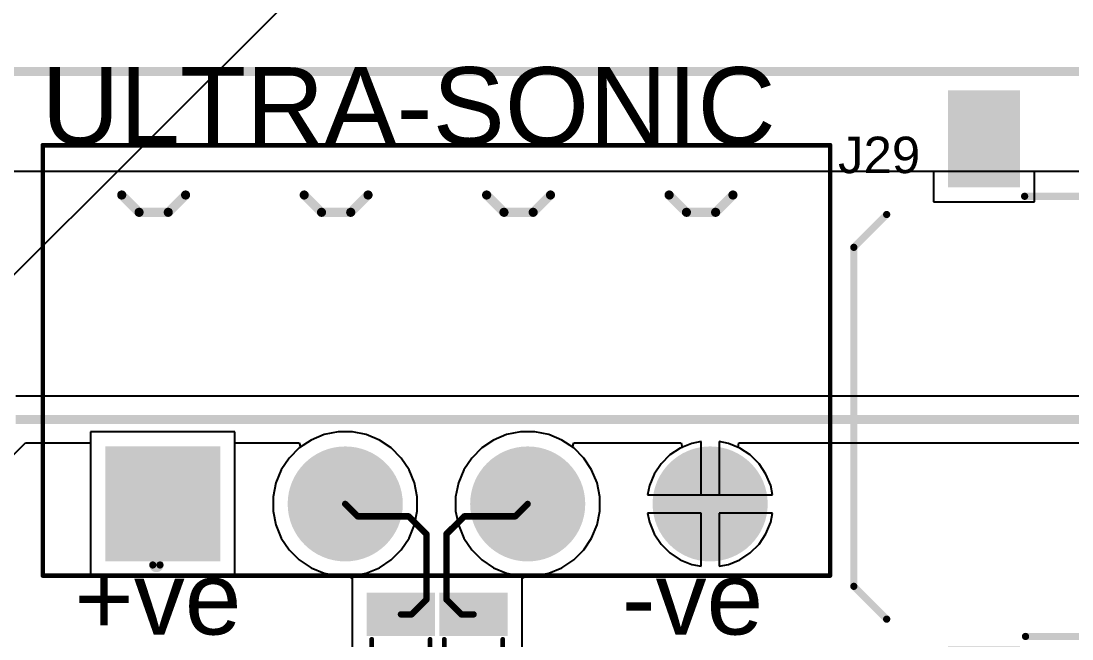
# Model space of a CAD drawing. Header units: millimetres. Extents: x 0 to 214, y 0 to 214.
# Drawn here: x 4.442 to 5.594, y 4.15 to 4.828 of the extents above; entities that cross this region are included whole.
import ezdxf

# ---------------------------------------------------------------- set-up
doc = ezdxf.new("R2010")
doc.units = ezdxf.units.MM
doc.header["$MEASUREMENT"] = 0
for name, color, linetype in [('BottomLayer', 5, 'Continuous'), ('BottomSolder', 6, 'Continuous'), ('Mechanical2', 216, 'Continuous'), ('MultiLayer', 9, 'Continuous'), ('PadHoleLayer', 156, 'Continuous'), ('TopLayer', 1, 'Continuous'), ('TopOverlay', 2, 'Continuous'), ('TopPaste', 8, 'Continuous'), ('TopSolder', 216, 'Continuous')]:
    doc.layers.add(name, color=color, linetype=linetype)
doc.styles.add('Arial', font='', dxfattribs={"height": 0.2})
doc.styles.get('Arial').set_extended_font_data('Arial')

# ---------------------------------------------------------------- blocks, each defined once
blk = doc.blocks.new('F____0805_77')
at = {"layer": 'TopLayer'}
for points in [[(-0.0236, -0.0335), (-0.063, -0.0335), (-0.063, 0.0335), (-0.0236, 0.0335)], [(0.063, -0.0335), (0.0236, -0.0335), (0.0236, 0.0335), (0.063, 0.0335)]]:
    blk.add_hatch(color=1, dxfattribs=at).paths.add_polyline_path(points)
at = {"layer": 'TopPaste'}
for points in [[(-0.0236, -0.0335), (-0.063, -0.0335), (-0.063, 0.0335), (-0.0236, 0.0335)], [(0.063, -0.0335), (0.0236, -0.0335), (0.0236, 0.0335), (0.063, 0.0335)]]:
    blk.add_hatch(color=8, dxfattribs=at).paths.add_polyline_path(points)
at = {"layer": 'TopSolder'}
for points in [[(-0.0196, -0.0375), (-0.067, -0.0375), (-0.067, 0.0375), (-0.0196, 0.0375)], [(0.067, -0.0375), (0.0196, -0.0375), (0.0196, 0.0375), (0.067, 0.0375)]]:
    blk.add_hatch(color=216, dxfattribs=at).paths.add_polyline_path(points)
at = {"layer": 'TopOverlay', "const_width": 0.005}
for points in [[(-0.016, 0.032), (0.016, 0.032)], [(-0.016, -0.032), (0.016, -0.032)]]:
    blk.add_lwpolyline(points, dxfattribs=at)
at = {"layer": 'TopOverlay', "const_width": 0.0025}
for points in [[(-0.0173, 0.032, 1), (-0.0147, 0.032, 1)], [(0.0147, 0.032, 1), (0.0173, 0.032, 1)], [(-0.0173, -0.032, 1), (-0.0147, -0.032, 1)], [(0.0147, -0.032, 1), (0.0173, -0.032, 1)]]:
    blk.add_lwpolyline(points, format="xyb", close=True, dxfattribs=at)
blk = doc.blocks.new('F____0805_78')
at = {"layer": 'TopLayer'}
for points in [[(-0.0236, -0.0335), (-0.063, -0.0335), (-0.063, 0.0335), (-0.0236, 0.0335)], [(0.063, -0.0335), (0.0236, -0.0335), (0.0236, 0.0335), (0.063, 0.0335)]]:
    blk.add_hatch(color=1, dxfattribs=at).paths.add_polyline_path(points)
at = {"layer": 'TopPaste'}
for points in [[(-0.0236, -0.0335), (-0.063, -0.0335), (-0.063, 0.0335), (-0.0236, 0.0335)], [(0.063, -0.0335), (0.0236, -0.0335), (0.0236, 0.0335), (0.063, 0.0335)]]:
    blk.add_hatch(color=8, dxfattribs=at).paths.add_polyline_path(points)
at = {"layer": 'TopSolder'}
for points in [[(-0.0196, -0.0375), (-0.067, -0.0375), (-0.067, 0.0375), (-0.0196, 0.0375)], [(0.067, -0.0375), (0.0196, -0.0375), (0.0196, 0.0375), (0.067, 0.0375)]]:
    blk.add_hatch(color=216, dxfattribs=at).paths.add_polyline_path(points)
at = {"layer": 'TopOverlay', "const_width": 0.005}
for points in [[(-0.016, 0.032), (0.016, 0.032)], [(-0.016, -0.032), (0.016, -0.032)]]:
    blk.add_lwpolyline(points, dxfattribs=at)
at = {"layer": 'TopOverlay', "const_width": 0.0025}
for points in [[(-0.0173, 0.032, 1), (-0.0147, 0.032, 1)], [(0.0147, 0.032, 1), (0.0173, 0.032, 1)], [(-0.0173, -0.032, 1), (-0.0147, -0.032, 1)], [(0.0147, -0.032, 1), (0.0173, -0.032, 1)]]:
    blk.add_lwpolyline(points, format="xyb", close=True, dxfattribs=at)
blk = doc.blocks.new('TBP01R1_508_04BE_82')
at = {"layer": 'BottomLayer'}
blk.add_hatch(color=5, dxfattribs=at).paths.add_polyline_path([(-0.2591, 0.0591), (-0.1409, 0.0591), (-0.1409, -0.0591), (-0.2591, -0.0591)])
h = blk.add_hatch(color=5, dxfattribs=at)
edge = h.paths.add_edge_path()
edge.add_arc((0, 0), 0.0591, 0, 360)
h = blk.add_hatch(color=5, dxfattribs=at)
edge = h.paths.add_edge_path()
edge.add_arc((0.2, 0), 0.0591, 0, 360)
h = blk.add_hatch(color=5, dxfattribs=at)
edge = h.paths.add_edge_path()
edge.add_arc((0.4, 0), 0.0591, 0, 360)
at = {"layer": 'BottomSolder'}
blk.add_hatch(color=6, dxfattribs=at).paths.add_polyline_path([(-0.2631, 0.0631), (-0.1369, 0.0631), (-0.1369, -0.0631), (-0.2631, -0.0631)])
h = blk.add_hatch(color=6, dxfattribs=at)
edge = h.paths.add_edge_path()
edge.add_arc((0, 0), 0.0631, 0, 360)
h = blk.add_hatch(color=6, dxfattribs=at)
edge = h.paths.add_edge_path()
edge.add_arc((0.2, 0), 0.0631, 0, 360)
h = blk.add_hatch(color=6, dxfattribs=at)
edge = h.paths.add_edge_path()
edge.add_arc((0.4, 0), 0.0631, 0, 360)
at = {"layer": 'MultiLayer'}
blk.add_hatch(color=9, dxfattribs=at).paths.add_polyline_path([(-0.2591, 0.0591), (-0.1409, 0.0591), (-0.1409, -0.0591), (-0.2591, -0.0591)])
h = blk.add_hatch(color=9, dxfattribs=at)
edge = h.paths.add_edge_path()
edge.add_arc((0, 0), 0.0591, 0, 360)
h = blk.add_hatch(color=9, dxfattribs=at)
edge = h.paths.add_edge_path()
edge.add_arc((0.2, 0), 0.0591, 0, 360)
h = blk.add_hatch(color=9, dxfattribs=at)
edge = h.paths.add_edge_path()
edge.add_arc((0.4, 0), 0.0591, 0, 360)
at = {"layer": 'PadHoleLayer'}
h = blk.add_hatch(color=156, dxfattribs=at)
edge = h.paths.add_edge_path()
edge.add_arc((-0.2, 0), 0.0335, 0, 360)
h = blk.add_hatch(color=156, dxfattribs=at)
edge = h.paths.add_edge_path()
edge.add_arc((0, 0), 0.0335, 0, 360)
h = blk.add_hatch(color=156, dxfattribs=at)
edge = h.paths.add_edge_path()
edge.add_arc((0.2, 0), 0.0335, 0, 360)
h = blk.add_hatch(color=156, dxfattribs=at)
edge = h.paths.add_edge_path()
edge.add_arc((0.4, 0), 0.0335, 0, 360)
at = {"layer": 'TopLayer'}
blk.add_hatch(color=1, dxfattribs=at).paths.add_polyline_path([(-0.2591, 0.0591), (-0.1409, 0.0591), (-0.1409, -0.0591), (-0.2591, -0.0591)])
h = blk.add_hatch(color=1, dxfattribs=at)
edge = h.paths.add_edge_path()
edge.add_arc((0, 0), 0.0591, 0, 360)
h = blk.add_hatch(color=1, dxfattribs=at)
edge = h.paths.add_edge_path()
edge.add_arc((0.2, 0), 0.0591, 0, 360)
h = blk.add_hatch(color=1, dxfattribs=at)
edge = h.paths.add_edge_path()
edge.add_arc((0.4, 0), 0.0591, 0, 360)
at = {"layer": 'TopSolder'}
blk.add_hatch(color=216, dxfattribs=at).paths.add_polyline_path([(-0.2631, 0.0631), (-0.1369, 0.0631), (-0.1369, -0.0631), (-0.2631, -0.0631)])
h = blk.add_hatch(color=216, dxfattribs=at)
edge = h.paths.add_edge_path()
edge.add_arc((0, 0), 0.0631, 0, 360)
h = blk.add_hatch(color=216, dxfattribs=at)
edge = h.paths.add_edge_path()
edge.add_arc((0.2, 0), 0.0631, 0, 360)
h = blk.add_hatch(color=216, dxfattribs=at)
edge = h.paths.add_edge_path()
edge.add_arc((0.4, 0), 0.0631, 0, 360)
at = {"layer": 'TopOverlay'}
for points, const_width in [([(-0.3315, -0.0787), (-0.3315, 0.3937)], 0.005), ([(-0.3315, 0.3935), (0.5313, 0.3935)], 0.005), ([(0.5315, -0.0785), (0.5315, 0.3937)], 0.005), ([(-0.245, 0.339), (-0.226, 0.32)], 0.01), ([(-0.194, 0.32), (-0.175, 0.339)], 0.01), ([(-0.045, 0.339), (-0.026, 0.32)], 0.01), ([(0.006, 0.32), (0.025, 0.339)], 0.01), ([(0.155, 0.339), (0.174, 0.32)], 0.01), ([(0.206, 0.32), (0.225, 0.339)], 0.01), ([(0.355, 0.339), (0.374, 0.32)], 0.01), ([(0.406, 0.32), (0.425, 0.339)], 0.01), ([(-0.226, 0.32), (-0.194, 0.32)], 0.01), ([(-0.026, 0.32), (0.006, 0.32)], 0.01), ([(0.174, 0.32), (0.206, 0.32)], 0.01), ([(0.374, 0.32), (0.406, 0.32)], 0.01), ([(-0.3315, -0.0787), (0.5313, -0.0787)], 0.005), ([(0.5313, -0.0787), (0.5315, -0.0785)], 0.005)]:
    blk.add_lwpolyline(points, dxfattribs=dict(at, const_width=const_width))
for points, const_width in [([(-0.3327, 0.3937, 1), (-0.3302, 0.3937, 1)], 0.0025), ([(-0.3327, 0.3935, 1), (-0.3302, 0.3935, 1)], 0.0025), ([(0.53, 0.3935, 1), (0.5325, 0.3935, 1)], 0.0025), ([(0.5302, 0.3937, 1), (0.5327, 0.3937, 1)], 0.0025), ([(-0.2475, 0.339, 1), (-0.2425, 0.339, 1)], 0.005), ([(-0.1775, 0.339, 1), (-0.1725, 0.339, 1)], 0.005), ([(-0.0475, 0.339, 1), (-0.0425, 0.339, 1)], 0.005), ([(0.0225, 0.339, 1), (0.0275, 0.339, 1)], 0.005), ([(0.1525, 0.339, 1), (0.1575, 0.339, 1)], 0.005), ([(0.2225, 0.339, 1), (0.2275, 0.339, 1)], 0.005), ([(0.3525, 0.339, 1), (0.3575, 0.339, 1)], 0.005), ([(0.4225, 0.339, 1), (0.4275, 0.339, 1)], 0.005), ([(-0.2285, 0.32, 1), (-0.2235, 0.32, 1)], 0.005), ([(-0.2285, 0.32, 1), (-0.2235, 0.32, 1)], 0.005), ([(-0.1965, 0.32, 1), (-0.1915, 0.32, 1)], 0.005), ([(-0.1965, 0.32, 1), (-0.1915, 0.32, 1)], 0.005), ([(-0.0285, 0.32, 1), (-0.0235, 0.32, 1)], 0.005), ([(-0.0285, 0.32, 1), (-0.0235, 0.32, 1)], 0.005), ([(0.0035, 0.32, 1), (0.0085, 0.32, 1)], 0.005), ([(0.0035, 0.32, 1), (0.0085, 0.32, 1)], 0.005), ([(0.1715, 0.32, 1), (0.1765, 0.32, 1)], 0.005), ([(0.1715, 0.32, 1), (0.1765, 0.32, 1)], 0.005), ([(0.2035, 0.32, 1), (0.2085, 0.32, 1)], 0.005), ([(0.2035, 0.32, 1), (0.2085, 0.32, 1)], 0.005), ([(0.3715, 0.32, 1), (0.3765, 0.32, 1)], 0.005), ([(0.3715, 0.32, 1), (0.3765, 0.32, 1)], 0.005), ([(0.4035, 0.32, 1), (0.4085, 0.32, 1)], 0.005), ([(0.4035, 0.32, 1), (0.4085, 0.32, 1)], 0.005), ([(-0.2031, -0.067, 1), (-0.2109, -0.067, 1)], 0.00787), ([(-0.2129, -0.067, 1), (-0.209, -0.067, 1)], 0.00394), ([(-0.205, -0.067, 1), (-0.2011, -0.067, 1)], 0.00394), ([(-0.3327, -0.0787, 1), (-0.3302, -0.0787, 1)], 0.0025), ([(-0.3327, -0.0787, 1), (-0.3302, -0.0787, 1)], 0.0025), ([(0.53, -0.0787, 1), (0.5325, -0.0787, 1)], 0.0025), ([(0.53, -0.0787, 1), (0.5325, -0.0787, 1)], 0.0025), ([(0.5302, -0.0785, 1), (0.5327, -0.0785, 1)], 0.0025), ([(0.5302, -0.0785, 1), (0.5327, -0.0785, 1)], 0.0025)]:
    blk.add_lwpolyline(points, format="xyb", close=True, dxfattribs=dict(at, const_width=const_width))
blk = doc.blocks.new('TL3300CF160Q_388')
at = {"layer": 'TopLayer'}
for points in [[(-0.2559, 0.063), (-0.3543, 0.063), (-0.3543, 0.1339), (-0.2559, 0.1339)], [(0.3543, 0.063), (0.2559, 0.063), (0.2559, 0.1339), (0.3543, 0.1339)], [(-0.2559, -0.1339), (-0.3543, -0.1339), (-0.3543, -0.063), (-0.2559, -0.063)], [(0.3543, -0.1339), (0.2559, -0.1339), (0.2559, -0.063), (0.3543, -0.063)]]:
    blk.add_hatch(color=1, dxfattribs=at).paths.add_polyline_path(points)
at = {"layer": 'TopPaste'}
for points in [[(-0.2559, 0.063), (-0.3543, 0.063), (-0.3543, 0.1339), (-0.2559, 0.1339)], [(0.3543, 0.063), (0.2559, 0.063), (0.2559, 0.1339), (0.3543, 0.1339)], [(-0.2559, -0.1339), (-0.3543, -0.1339), (-0.3543, -0.063), (-0.2559, -0.063)], [(0.3543, -0.1339), (0.2559, -0.1339), (0.2559, -0.063), (0.3543, -0.063)]]:
    blk.add_hatch(color=8, dxfattribs=at).paths.add_polyline_path(points)
at = {"layer": 'TopSolder'}
for points in [[(-0.2519, 0.059), (-0.3583, 0.059), (-0.3583, 0.1379), (-0.2519, 0.1379)], [(0.3583, 0.059), (0.2519, 0.059), (0.2519, 0.1379), (0.3583, 0.1379)], [(-0.2519, -0.1379), (-0.3583, -0.1379), (-0.3583, -0.059), (-0.2519, -0.059)], [(0.3583, -0.1379), (0.2519, -0.1379), (0.2519, -0.059), (0.3583, -0.059)]]:
    blk.add_hatch(color=216, dxfattribs=at).paths.add_polyline_path(points)
at = {"layer": 'TopOverlay', "const_width": 0.00787}
for points in [[(-0.186, 0.241), (-0.222, 0.205)], [(-0.186, 0.241), (0.186, 0.241)], [(0.186, 0.241), (0.222, 0.205)], [(0.242, 0.0538), (0.242, -0.055)], [(-0.241, 0.0528), (-0.241, -0.051)], [(-0.222, -0.205), (-0.186, -0.241)], [(0.222, -0.205), (0.186, -0.241)], [(-0.186, -0.241), (0.186, -0.241)]]:
    blk.add_lwpolyline(points, dxfattribs=at)
at = {"layer": 'TopOverlay'}
for points, const_width in [([(-0.188, 0.241, 1), (-0.184, 0.241, 1)], 0.00394), ([(-0.188, 0.241, 1), (-0.184, 0.241, 1)], 0.00394), ([(0.184, 0.241, 1), (0.188, 0.241, 1)], 0.00394), ([(0.184, 0.241, 1), (0.188, 0.241, 1)], 0.00394), ([(-0.224, 0.205, 1), (-0.22, 0.205, 1)], 0.00394), ([(0.22, 0.205, 1), (0.224, 0.205, 1)], 0.00394), ([(0.24, 0.0538, 1), (0.244, 0.0538, 1)], 0.00394), ([(-0.3329, 0.0376, 1), (-0.3542, 0.0376, 1)], 0.01), ([(-0.243, 0.0528, 1), (-0.239, 0.0528, 1)], 0.00394), ([(-0.3567, 0.0376, 1), (-0.3517, 0.0376, 1)], 0.005), ([(-0.3354, 0.0376, 1), (-0.3304, 0.0376, 1)], 0.005), ([(-0.243, -0.051, 1), (-0.239, -0.051, 1)], 0.00394), ([(0.24, -0.055, 1), (0.244, -0.055, 1)], 0.00394), ([(-0.224, -0.205, 1), (-0.22, -0.205, 1)], 0.00394), ([(0.22, -0.205, 1), (0.224, -0.205, 1)], 0.00394), ([(-0.188, -0.241, 1), (-0.184, -0.241, 1)], 0.00394), ([(-0.188, -0.241, 1), (-0.184, -0.241, 1)], 0.00394), ([(0.184, -0.241, 1), (0.188, -0.241, 1)], 0.00394), ([(0.184, -0.241, 1), (0.188, -0.241, 1)], 0.00394)]:
    blk.add_lwpolyline(points, format="xyb", close=True, dxfattribs=dict(at, const_width=const_width))

msp = doc.modelspace()

# ---------------------------------------------------------------- linework, layer by layer
at = {"layer": 'BottomLayer'}
for p, q in [((3.788, 4.6631), (7.6944, 4.6631)), ((4.6759, 4.3771), (4.5178, 4.3771)), ((4.5178, 4.3771), (4.5178, 4.219)), ((4.6759, 4.219), (4.6759, 4.3771)), ((4.7594, 4.3681), (4.7465, 4.3594)), ((4.7738, 4.3741), (4.7594, 4.3681)), ((4.7891, 4.3771), (4.7738, 4.3741)), ((4.8047, 4.3771), (4.7891, 4.3771)), ((4.8199, 4.3741), (4.8047, 4.3771)), ((4.8343, 4.3681), (4.8199, 4.3741)), ((4.8473, 4.3594), (4.8343, 4.3681)), ((4.9594, 4.3681), (4.9465, 4.3594)), ((4.9738, 4.3741), (4.9594, 4.3681)), ((4.9891, 4.3771), (4.9738, 4.3741)), ((5.0047, 4.3771), (4.9891, 4.3771)), ((5.0199, 4.3741), (5.0047, 4.3771)), ((5.0343, 4.3681), (5.0199, 4.3741)), ((5.0473, 4.3594), (5.0343, 4.3681)), ((5.1869, 4.3665), (5.1767, 4.3644)), ((5.1869, 4.308), (5.1869, 4.3665)), ((5.217, 4.3644), (5.2069, 4.3665)), ((5.2069, 4.3665), (5.2069, 4.308)), ((4.7465, 4.3594), (4.7355, 4.3484)), ((4.8583, 4.3484), (4.8473, 4.3594)), ((4.9465, 4.3594), (4.9355, 4.3484)), ((5.0583, 4.3484), (5.0473, 4.3594)), ((5.1642, 4.3592), (5.1528, 4.3517)), ((5.1767, 4.3644), (5.1642, 4.3592)), ((5.2296, 4.3592), (5.217, 4.3644)), ((5.2409, 4.3517), (5.2296, 4.3592)), ((4.7355, 4.3484), (4.7268, 4.3355)), ((4.8669, 4.3355), (4.8583, 4.3484)), ((4.9355, 4.3484), (4.9268, 4.3355)), ((5.0669, 4.3355), (5.0583, 4.3484)), ((5.1528, 4.3517), (5.1432, 4.3421)), ((5.2505, 4.3421), (5.2409, 4.3517)), ((4.7268, 4.3355), (4.7209, 4.3211)), ((4.8729, 4.3211), (4.8669, 4.3355)), ((4.9268, 4.3355), (4.9209, 4.3211)), ((5.0729, 4.3211), (5.0669, 4.3355)), ((5.1432, 4.3421), (5.1357, 4.3307)), ((5.2581, 4.3307), (5.2505, 4.3421)), ((4.7209, 4.3211), (4.7178, 4.3058)), ((4.8759, 4.3058), (4.8729, 4.3211)), ((4.9209, 4.3211), (4.9178, 4.3058)), ((5.0759, 4.3058), (5.0729, 4.3211)), ((5.1357, 4.3307), (5.1305, 4.3182)), ((5.2633, 4.3182), (5.2581, 4.3307)), ((5.1305, 4.3182), (5.1284, 4.308)), ((5.2653, 4.308), (5.2633, 4.3182)), ((4.7178, 4.3058), (4.7178, 4.2902)), ((4.8759, 4.2902), (4.8759, 4.3058)), ((4.9178, 4.3058), (4.9178, 4.2902)), ((5.0759, 4.2902), (5.0759, 4.3058)), ((5.1284, 4.308), (5.1869, 4.308)), ((5.2069, 4.308), (5.2653, 4.308)), ((4.7178, 4.2902), (4.7209, 4.275)), ((4.8729, 4.275), (4.8759, 4.2902)), ((4.9178, 4.2902), (4.9209, 4.275)), ((5.0729, 4.275), (5.0759, 4.2902)), ((5.1869, 4.288), (5.1284, 4.288)), ((5.1284, 4.288), (5.1305, 4.2779)), ((5.1869, 4.2296), (5.1869, 4.288)), ((5.2653, 4.288), (5.2069, 4.288)), ((5.2069, 4.288), (5.2069, 4.2296)), ((5.2633, 4.2779), (5.2653, 4.288)), ((4.7209, 4.275), (4.7268, 4.2606)), ((4.8669, 4.2606), (4.8729, 4.275)), ((4.9209, 4.275), (4.9268, 4.2606)), ((5.0669, 4.2606), (5.0729, 4.275)), ((5.1305, 4.2779), (5.1357, 4.2653)), ((5.2581, 4.2653), (5.2633, 4.2779)), ((5.1357, 4.2653), (5.1432, 4.254)), ((5.2505, 4.254), (5.2581, 4.2653)), ((4.7268, 4.2606), (4.7355, 4.2476)), ((4.8583, 4.2476), (4.8669, 4.2606)), ((4.9268, 4.2606), (4.9355, 4.2476)), ((5.0583, 4.2476), (5.0669, 4.2606)), ((5.1432, 4.254), (5.1528, 4.2444)), ((5.2409, 4.2444), (5.2505, 4.254)), ((4.7355, 4.2476), (4.7465, 4.2366)), ((4.8473, 4.2366), (4.8583, 4.2476)), ((4.9355, 4.2476), (4.9465, 4.2366)), ((5.0473, 4.2366), (5.0583, 4.2476)), ((5.1528, 4.2444), (5.1642, 4.2368)), ((5.2296, 4.2368), (5.2409, 4.2444)), ((4.7465, 4.2366), (4.7594, 4.228)), ((4.7594, 4.228), (4.7738, 4.222)), ((4.8199, 4.222), (4.8343, 4.228)), ((4.8343, 4.228), (4.8473, 4.2366)), ((4.9465, 4.2366), (4.9594, 4.228)), ((4.9594, 4.228), (4.9738, 4.222)), ((5.0199, 4.222), (5.0343, 4.228)), ((5.0343, 4.228), (5.0473, 4.2366)), ((5.1642, 4.2368), (5.1767, 4.2316)), ((5.1767, 4.2316), (5.1869, 4.2296)), ((5.2069, 4.2296), (5.217, 4.2316)), ((5.217, 4.2316), (5.2296, 4.2368)), ((4.5178, 4.219), (4.6759, 4.219)), ((4.7738, 4.222), (4.7891, 4.219)), ((4.7891, 4.219), (4.8047, 4.219)), ((4.8047, 4.219), (4.8199, 4.222)), ((4.9738, 4.222), (4.9891, 4.219)), ((4.9891, 4.219), (5.0047, 4.219)), ((5.0047, 4.219), (5.0199, 4.222))]:
    msp.add_line(p, q, dxfattribs=at)
at = {"layer": 'BottomSolder'}
msp.add_line((0.0133, 0.1332), (214.0512, 213.9829), dxfattribs=at)
at = {"layer": 'Mechanical2', "const_width": 0.01}
msp.add_lwpolyline([(-0.1093, 4.7725), (7.9615, 4.7725)], dxfattribs=at)
at = {"layer": 'TopLayer'}
for p, q in [((3.788, 4.6631), (5.4416, 4.6631)), ((5.4416, 4.6631), (5.4416, 4.6295)), ((5.5524, 4.6295), (5.5524, 4.6631)), ((5.5524, 4.6631), (5.6384, 4.6631)), ((5.4416, 4.6295), (5.5524, 4.6295)), ((6.6394, 4.4161), (4.4358, 4.4161)), ((4.4195, 4.3383), (4.4463, 4.3651)), ((4.4463, 4.3651), (4.5178, 4.3651)), ((4.5178, 4.3651), (4.5178, 4.219)), ((4.6759, 4.219), (4.6759, 4.3651)), ((4.6759, 4.3651), (4.7463, 4.3651)), ((4.7465, 4.3594), (4.7355, 4.3484)), ((4.7463, 4.3651), (4.7478, 4.3603)), ((4.7478, 4.3603), (4.7465, 4.3594)), ((5.046, 4.3603), (5.0474, 4.3651)), ((5.0473, 4.3594), (5.046, 4.3603)), ((5.0583, 4.3484), (5.0473, 4.3594)), ((5.0474, 4.3651), (5.1652, 4.3651)), ((5.1642, 4.3592), (5.1528, 4.3517)), ((5.1662, 4.3601), (5.1642, 4.3592)), ((5.1652, 4.3651), (5.1662, 4.3601)), ((5.2275, 4.3601), (5.2285, 4.3651)), ((5.2296, 4.3592), (5.2275, 4.3601)), ((5.2285, 4.3651), (6.6289, 4.3651)), ((5.2409, 4.3517), (5.2296, 4.3592)), ((4.7355, 4.3484), (4.7268, 4.3355)), ((5.0669, 4.3355), (5.0583, 4.3484)), ((5.1528, 4.3517), (5.1432, 4.3421)), ((5.2505, 4.3421), (5.2409, 4.3517)), ((4.7268, 4.3355), (4.7209, 4.3211)), ((5.0729, 4.3211), (5.0669, 4.3355)), ((5.1432, 4.3421), (5.1357, 4.3307)), ((5.2581, 4.3307), (5.2505, 4.3421)), ((4.7209, 4.3211), (4.7178, 4.3058)), ((5.0759, 4.3058), (5.0729, 4.3211)), ((5.1357, 4.3307), (5.1305, 4.3182)), ((5.2633, 4.3182), (5.2581, 4.3307)), ((5.1305, 4.3182), (5.1284, 4.308)), ((5.2653, 4.308), (5.2633, 4.3182)), ((4.7178, 4.3058), (4.7178, 4.2902)), ((5.0759, 4.2902), (5.0759, 4.3058)), ((5.1284, 4.308), (5.2653, 4.308)), ((4.7178, 4.2902), (4.7209, 4.275)), ((5.0729, 4.275), (5.0759, 4.2902)), ((5.1869, 4.288), (5.1284, 4.288)), ((5.1284, 4.288), (5.1305, 4.2779)), ((5.1869, 4.2296), (5.1869, 4.288)), ((5.2653, 4.288), (5.2069, 4.288)), ((5.2069, 4.288), (5.2069, 4.2296)), ((5.2633, 4.2779), (5.2653, 4.288)), ((4.7209, 4.275), (4.7268, 4.2606)), ((5.0669, 4.2606), (5.0729, 4.275)), ((5.1305, 4.2779), (5.1357, 4.2653)), ((5.2581, 4.2653), (5.2633, 4.2779)), ((5.1357, 4.2653), (5.1432, 4.254)), ((5.2505, 4.254), (5.2581, 4.2653)), ((4.7268, 4.2606), (4.7355, 4.2476)), ((5.0583, 4.2476), (5.0669, 4.2606)), ((5.1432, 4.254), (5.1528, 4.2444)), ((5.2409, 4.2444), (5.2505, 4.254)), ((4.7355, 4.2476), (4.7465, 4.2366)), ((5.0473, 4.2366), (5.0583, 4.2476)), ((5.1528, 4.2444), (5.1642, 4.2368)), ((5.2296, 4.2368), (5.2409, 4.2444)), ((4.7465, 4.2366), (4.7594, 4.228)), ((4.7594, 4.228), (4.7738, 4.222)), ((5.0199, 4.222), (5.0343, 4.228)), ((5.0343, 4.228), (5.0473, 4.2366)), ((5.1642, 4.2368), (5.1767, 4.2316)), ((5.1767, 4.2316), (5.1869, 4.2296)), ((5.2069, 4.2296), (5.217, 4.2316)), ((5.217, 4.2316), (5.2296, 4.2368)), ((4.5178, 4.219), (4.6759, 4.219)), ((4.7738, 4.222), (4.7891, 4.219)), ((4.7891, 4.219), (4.8005, 4.219)), ((4.8005, 4.219), (4.8045, 4.2165)), ((4.8045, 4.2165), (4.8045, 4.1372)), ((4.991, 4.2165), (4.995, 4.219)), ((4.991, 4.1372), (4.991, 4.2165)), ((4.995, 4.219), (5.0047, 4.219)), ((5.0047, 4.219), (5.0199, 4.222))]:
    msp.add_line(p, q, dxfattribs=at)
for points, const_width in [([(4.4358, 4.3906), (6.6394, 4.3906)], 0.01), ([(4.7969, 4.298), (4.8105, 4.2844)], 0.007), ([(4.9833, 4.2844), (4.9969, 4.298)], 0.007), ([(4.8105, 4.2844), (4.8664, 4.2844)], 0.007), ([(4.8664, 4.2844), (4.8859, 4.265)], 0.007), ([(4.9079, 4.265), (4.9273, 4.2844)], 0.007), ([(4.9273, 4.2844), (4.9833, 4.2844)], 0.007), ([(4.8859, 4.193), (4.8859, 4.265)], 0.007), ([(4.9079, 4.193), (4.9079, 4.265)], 0.007), ([(4.8697, 4.1768), (4.8859, 4.193)], 0.007), ([(4.9079, 4.193), (4.9241, 4.1768)], 0.007), ([(4.8579, 4.1768), (4.8697, 4.1768)], 0.007), ([(4.9241, 4.1768), (4.9375, 4.1768)], 0.007)]:
    msp.add_lwpolyline(points, dxfattribs=dict(at, const_width=const_width))
at = {"layer": 'TopLayer', "const_width": 0.0035}
for points in [[(4.7951, 4.298, 1), (4.7986, 4.298, 1)], [(4.9951, 4.298, 1), (4.9986, 4.298, 1)], [(4.8087, 4.2844, 1), (4.8122, 4.2844, 1)], [(4.8087, 4.2844, 1), (4.8122, 4.2844, 1)], [(4.8647, 4.2844, 1), (4.8682, 4.2844, 1)], [(4.8647, 4.2844, 1), (4.8682, 4.2844, 1)], [(4.9256, 4.2844, 1), (4.9291, 4.2844, 1)], [(4.9256, 4.2844, 1), (4.9291, 4.2844, 1)], [(4.9815, 4.2844, 1), (4.985, 4.2844, 1)], [(4.9815, 4.2844, 1), (4.985, 4.2844, 1)], [(4.8841, 4.265, 1), (4.8876, 4.265, 1)], [(4.8841, 4.265, 1), (4.8876, 4.265, 1)], [(4.9061, 4.265, 1), (4.9096, 4.265, 1)], [(4.9061, 4.265, 1), (4.9096, 4.265, 1)], [(4.8841, 4.193, 1), (4.8876, 4.193, 1)], [(4.8841, 4.193, 1), (4.8876, 4.193, 1)], [(4.9061, 4.193, 1), (4.9096, 4.193, 1)], [(4.9061, 4.193, 1), (4.9096, 4.193, 1)], [(4.8562, 4.1768, 1), (4.8597, 4.1768, 1)], [(4.8679, 4.1768, 1), (4.8714, 4.1768, 1)], [(4.8679, 4.1768, 1), (4.8714, 4.1768, 1)], [(4.9223, 4.1768, 1), (4.9258, 4.1768, 1)], [(4.9223, 4.1768, 1), (4.9258, 4.1768, 1)], [(4.9358, 4.1768, 1), (4.9393, 4.1768, 1)]]:
    msp.add_lwpolyline(points, format="xyb", close=True, dxfattribs=at)
at = {"layer": 'TopSolder'}
msp.add_line((0.0133, 0.1332), (214.0512, 213.9829), dxfattribs=at)

# ---------------------------------------------------------------- block references
at = {"rotation": 90}
for name, p in [('TL3300CF160Q_388', (5.5954, 4.3936)), ('F____0805_78', (4.8579, 4.1335)), ('F____0805_77', (4.9375, 4.1335))]:
    msp.add_blockref(name, p, dxfattribs=at)
msp.add_blockref('TBP01R1_508_04BE_82', (4.7969, 4.298))

# ---------------------------------------------------------------- texts
at = {"layer": 'TopOverlay', "style": 'Arial'}
for s, height, p in [('ULTRA-SONIC', 0.085, (4.4639, 4.6923)), ('+ve', 0.08, (4.4999, 4.1547)), ('-ve', 0.08, (5.0999, 4.1547))]:
    msp.add_text(s, height=height, rotation=360, dxfattribs=at).set_placement(p)
msp.add_text('J29', height=0.04, dxfattribs=at).set_placement((5.3371, 4.661))

doc.saveas('drawing.dxf')
